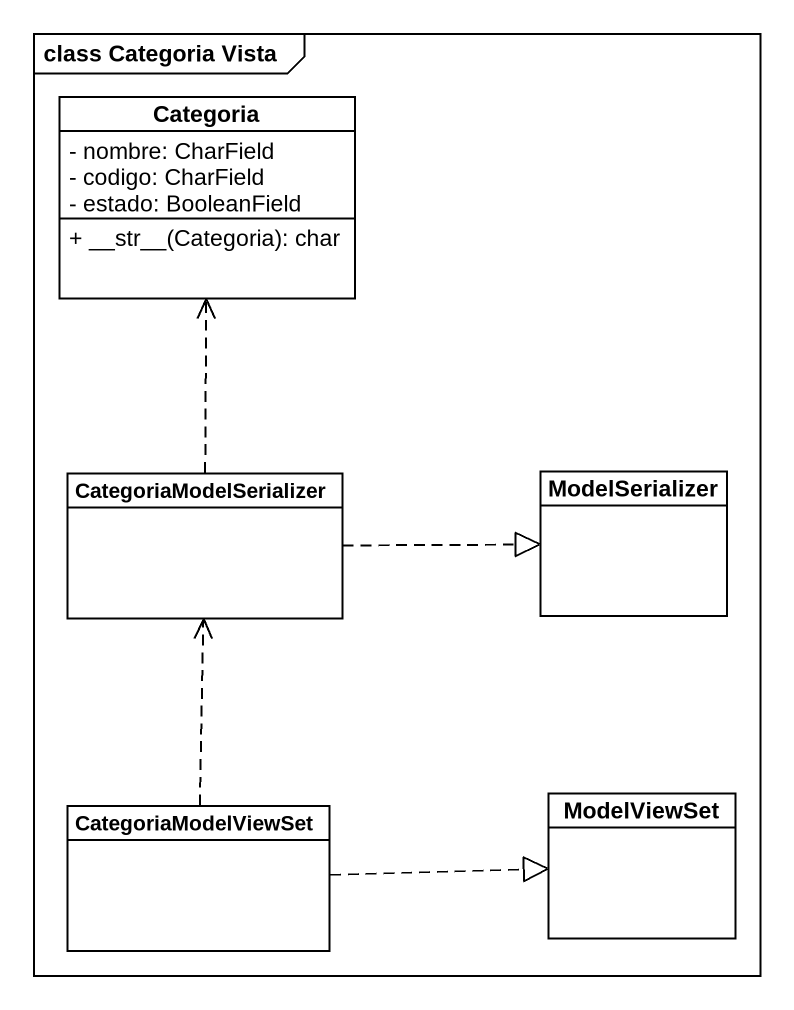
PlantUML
@startuml
mainframe class Categoria Vista
hide circle
hide empty members
skinparam classAttributeIconSize 0
class Categoria {
  - nombre: CharField
  - codigo: CharField
  - estado: BooleanField
  + ~__str~__(Categoria): char
}
class CategoriaModelSerializer
class ModelSerializer
class CategoriaModelViewSet
class ModelViewSet
CategoriaModelSerializer .up.> Categoria
CategoriaModelSerializer .right.|> ModelSerializer
CategoriaModelViewSet .up.> CategoriaModelSerializer
CategoriaModelViewSet .right.|> ModelViewSet
@enduml
